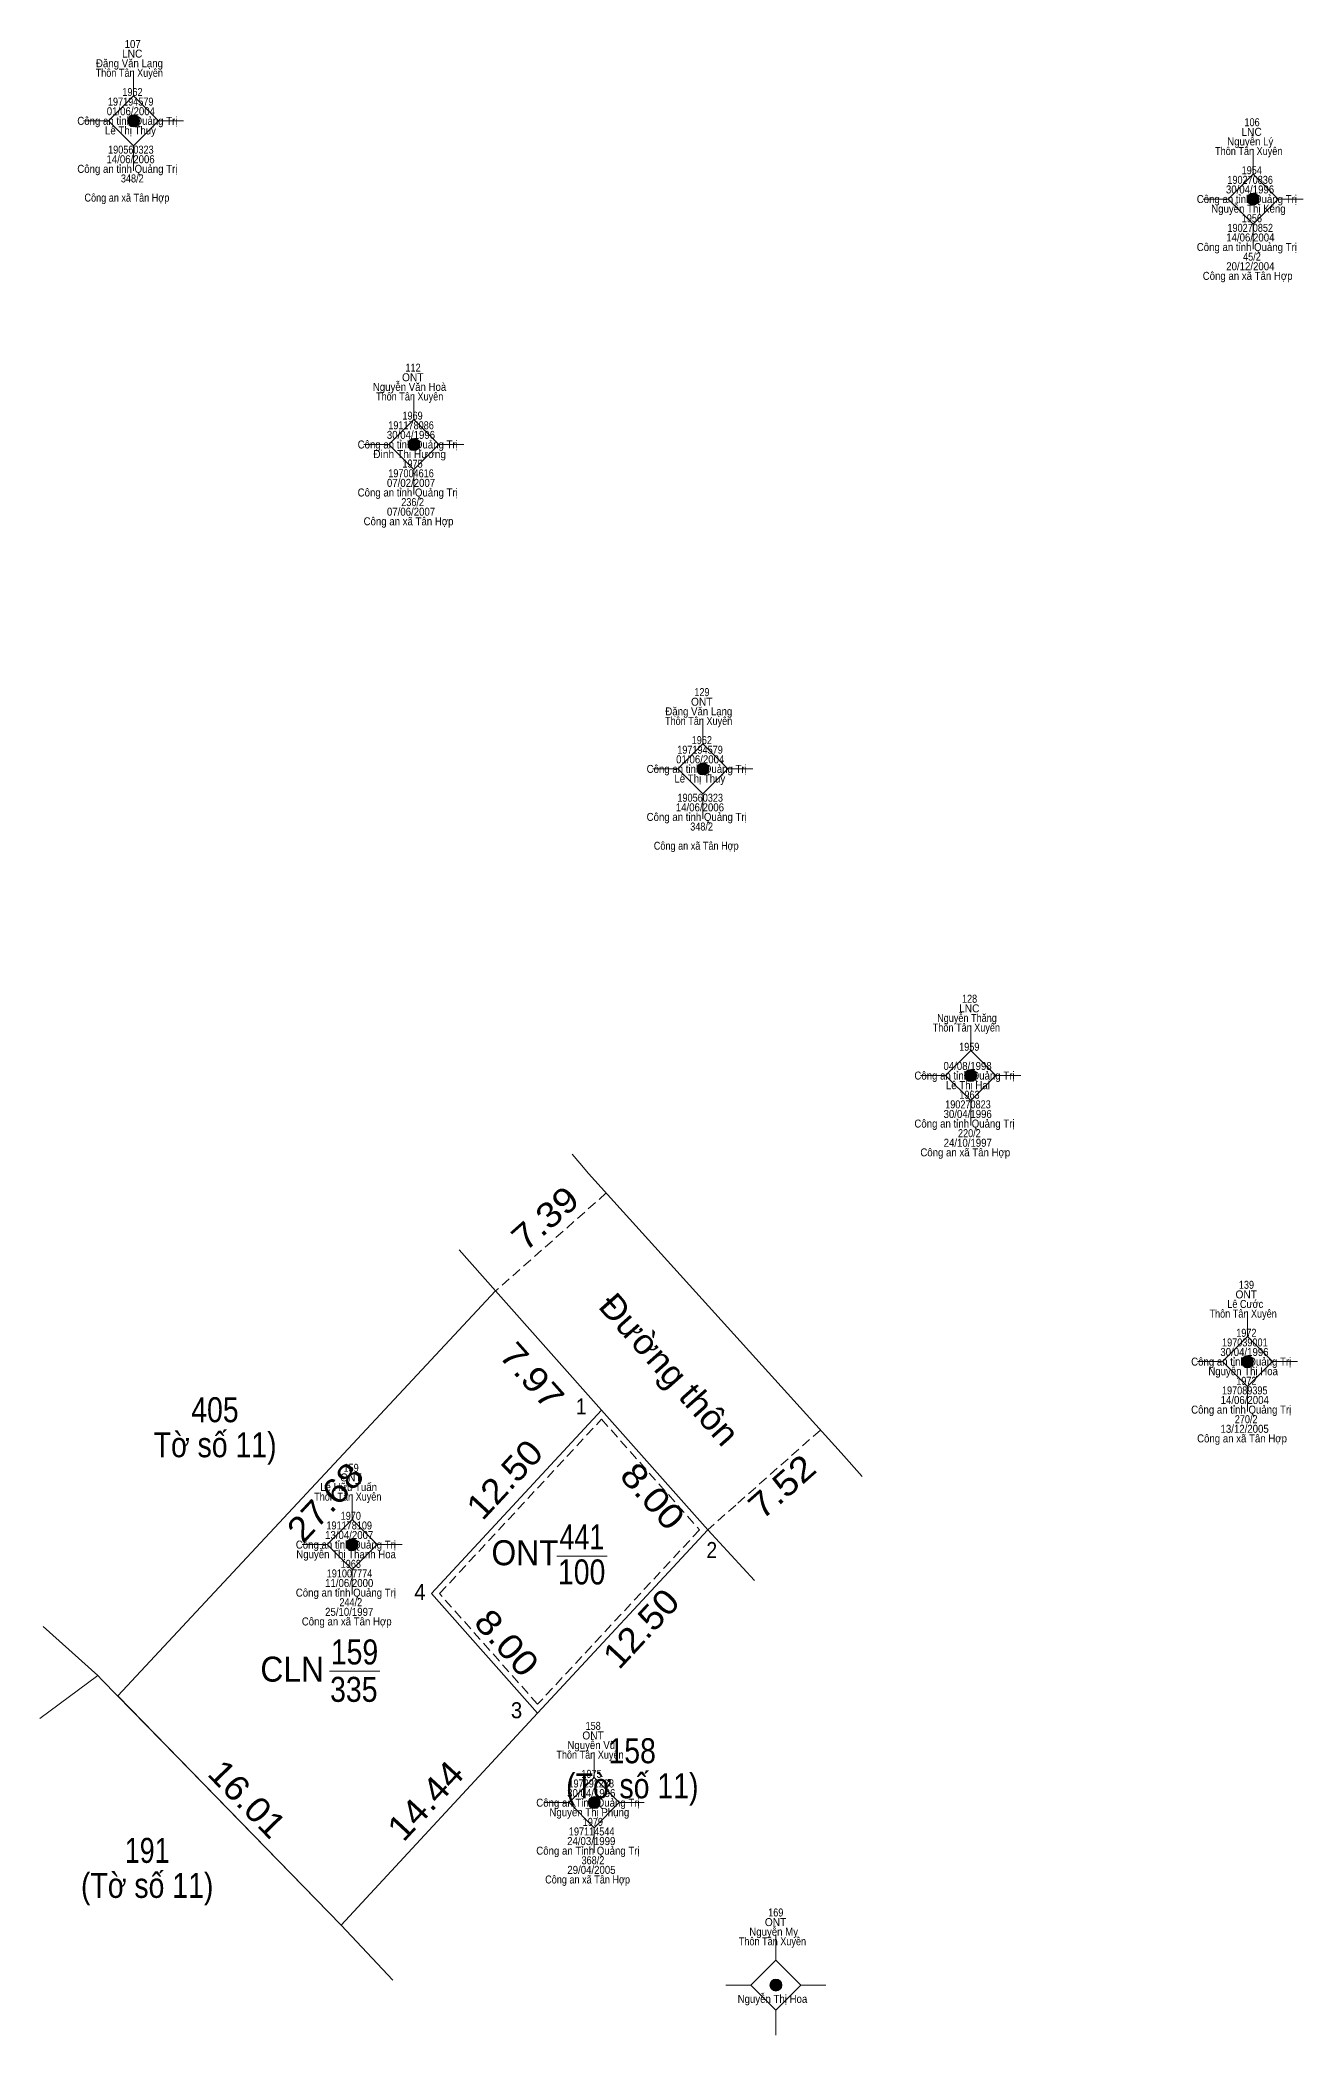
# Model space of a CAD drawing. Header units: metres. Extents: x 550999 to 552168, y 1840994 to 1841978.
# Drawn here: x 551261.8 to 551324.9, y 1841367.9 to 1841467.6 of the extents above; entities that cross this region are included whole.
import ezdxf
from ezdxf.enums import TextEntityAlignment as Align

# ---------------------------------------------------------------- set-up
doc = ezdxf.new("R2010")
doc.units = ezdxf.units.M
doc.header["$LTSCALE"] = 0.16
doc.linetypes.add('MEDIUM_DASHED', pattern=[4.5, 3, -1.5])
for name, color, linetype, lineweight in [('1', 7, 'Continuous', 13), ('11', 7, 'Continuous', 13), ('32', 7, 'Continuous', 13), ('63', 7, 'Continuous', 13)]:
    doc.layers.add(name, color=color, linetype=linetype, lineweight=lineweight)
doc.layers.add('15', color=7, linetype='Continuous')

msp = doc.modelspace()

# ---------------------------------------------------------------- hatches: boundary and pattern name
at = {"layer": '11'}
for points in [[(551266.7595, 1841463.58, 1), (551266.1595, 1841463.58, 1)], [(551322.6995, 1841459.67, 1), (551322.0995, 1841459.67, 1)], [(551280.7695, 1841447.4, 1), (551280.1695, 1841447.4, 1)], [(551295.2095, 1841431.18, 1), (551294.6095, 1841431.18, 1)], [(551308.5895, 1841415.85, 1), (551307.9895, 1841415.85, 1)], [(551322.4195, 1841401.55, 1), (551321.8195, 1841401.55, 1)], [(551277.6795, 1841392.4, 1), (551277.0795, 1841392.4, 1)], [(551289.7795, 1841379.5, 1), (551289.1795, 1841379.5, 1)], [(551298.8595, 1841370.38, 1), (551298.2595, 1841370.38, 1)]]:
    msp.add_hatch(color=256, dxfattribs=at).paths.add_polyline_path(points)

# ---------------------------------------------------------------- linework, layer by layer
at = {"layer": '1'}
for points in [[(551284.55, 1841405.08), (551289.84, 1841399.12), (551281.34, 1841389.95), (551286.65, 1841383.97), (551276.84, 1841373.37), (551265.67, 1841384.84)], [(551289.84, 1841399.12), (551295.15, 1841393.14), (551286.65, 1841383.97), (551281.34, 1841389.95)]]:
    msp.add_lwpolyline(points, close=True, dxfattribs=at)
at = {"layer": '11'}
for p, q in [((551266.46, 1841466.08), (551266.46, 1841464.83)), ((551265.21, 1841463.58), (551263.96, 1841463.58)), ((551268.96, 1841463.58), (551267.71, 1841463.58)), ((551266.46, 1841462.33), (551266.46, 1841461.08)), ((551322.4, 1841462.17), (551322.4, 1841460.92)), ((551321.15, 1841459.67), (551319.9, 1841459.67)), ((551324.9, 1841459.67), (551323.65, 1841459.67)), ((551322.4, 1841458.42), (551322.4, 1841457.17)), ((551280.47, 1841449.9), (551280.47, 1841448.65)), ((551279.22, 1841447.4), (551277.97, 1841447.4)), ((551282.97, 1841447.4), (551281.72, 1841447.4)), ((551280.47, 1841446.15), (551280.47, 1841444.9)), ((551294.91, 1841433.68), (551294.91, 1841432.43)), ((551293.66, 1841431.18), (551292.41, 1841431.18)), ((551297.41, 1841431.18), (551296.16, 1841431.18)), ((551294.91, 1841429.93), (551294.91, 1841428.68)), ((551308.29, 1841418.35), (551308.29, 1841417.1)), ((551307.04, 1841415.85), (551305.79, 1841415.85)), ((551310.79, 1841415.85), (551309.54, 1841415.85)), ((551308.29, 1841414.6), (551308.29, 1841413.35)), ((551322.12, 1841404.05), (551322.12, 1841402.8)), ((551320.87, 1841401.55), (551319.62, 1841401.55)), ((551324.62, 1841401.55), (551323.37, 1841401.55)), ((551322.12, 1841400.3), (551322.12, 1841399.05)), ((551277.38, 1841394.9), (551277.38, 1841393.65)), ((551276.13, 1841392.4), (551274.88, 1841392.4)), ((551279.88, 1841392.4), (551278.63, 1841392.4)), ((551277.38, 1841391.15), (551277.38, 1841389.9)), ((551289.48, 1841382), (551289.48, 1841380.75)), ((551288.23, 1841379.5), (551286.98, 1841379.5)), ((551291.98, 1841379.5), (551290.73, 1841379.5)), ((551289.48, 1841378.25), (551289.48, 1841377)), ((551298.56, 1841372.88), (551298.56, 1841371.63)), ((551297.31, 1841370.38), (551296.06, 1841370.38)), ((551301.06, 1841370.38), (551299.81, 1841370.38)), ((551298.56, 1841369.13), (551298.56, 1841367.88))]:
    msp.add_line(p, q, dxfattribs=at)
for points in [[(551266.46, 1841464.83), (551265.21, 1841463.58), (551266.46, 1841462.33), (551267.71, 1841463.58)], [(551322.4, 1841460.92), (551321.15, 1841459.67), (551322.4, 1841458.42), (551323.65, 1841459.67)], [(551280.47, 1841448.65), (551279.22, 1841447.4), (551280.47, 1841446.15), (551281.72, 1841447.4)], [(551294.91, 1841432.43), (551293.66, 1841431.18), (551294.91, 1841429.93), (551296.16, 1841431.18)], [(551308.29, 1841417.1), (551307.04, 1841415.85), (551308.29, 1841414.6), (551309.54, 1841415.85)], [(551322.12, 1841402.8), (551320.87, 1841401.55), (551322.12, 1841400.3), (551323.37, 1841401.55)], [(551277.38, 1841393.65), (551276.13, 1841392.4), (551277.38, 1841391.15), (551278.63, 1841392.4)], [(551289.48, 1841380.75), (551288.23, 1841379.5), (551289.48, 1841378.25), (551290.73, 1841379.5)], [(551298.56, 1841371.63), (551297.31, 1841370.38), (551298.56, 1841369.13), (551299.81, 1841370.38)]]:
    msp.add_lwpolyline(points, close=True, dxfattribs=at)
for centre in [(551266.4595, 1841463.58), (551322.3995, 1841459.67), (551280.4695, 1841447.4), (551294.9095, 1841431.18), (551308.2895, 1841415.85), (551322.1195, 1841401.55), (551277.3795, 1841392.4), (551289.4795, 1841379.5), (551298.5595, 1841370.38)]:
    msp.add_circle(centre, 0.3, dxfattribs=at)
at = {"layer": '32'}
for p, q in [((551288.76, 1841411.47), (551288.38, 1841411.92)), ((551288.76, 1841411.47), (551289.2, 1841410.95)), ((551301.81, 1841396.99), (551289.2, 1841410.95)), ((551301.81, 1841396.99), (551289.2, 1841410.95)), ((551282.73, 1841407.13), (551284.55, 1841405.08)), ((551284.55, 1841405.08), (551265.67, 1841384.84)), ((551281.34, 1841389.95), (551289.84, 1841399.12)), ((551289.84, 1841399.12), (551295.15, 1841393.14)), ((551301.81, 1841396.99), (551302.87, 1841395.81)), ((551301.81, 1841396.99), (551302.87, 1841395.81)), ((551297.49, 1841390.61), (551295.15, 1841393.14)), ((551281.34, 1841389.95), (551286.65, 1841383.97)), ((551264.89, 1841385.63), (551264.68, 1841385.85)), ((551268.58, 1841381.84), (551264.89, 1841385.63)), ((551276.84, 1841373.37), (551268.58, 1841381.84)), ((551276.84, 1841373.37), (551277.87, 1841372.27)), ((551277.87, 1841372.27), (551279.41, 1841370.63))]:
    msp.add_line(p, q, dxfattribs=at)
at = {"layer": '32', "linetype": 'MEDIUM_DASHED'}
msp.add_line((551290.08, 1841409.98), (551284.55, 1841405.08), dxfattribs=at)
msp.add_lwpolyline([(551300.78, 1841398.13), (551296.55, 1841394.38), (551295.15, 1841393.14)], dxfattribs=at)
at = {"layer": '32'}
for points in [[(551295.15, 1841393.14), (551286.65, 1841383.97), (551276.84, 1841373.37)], [(551261.94, 1841388.3), (551264.68, 1841385.85), (551261.78, 1841383.71)]]:
    msp.add_lwpolyline(points, dxfattribs=at)
at = {"layer": '63'}
for p, q in [((551284.55, 1841405.08), (551289.84, 1841399.12)), ((551287.61, 1841391.82), (551290.12, 1841391.82)), ((551276.25, 1841386.07), (551278.76, 1841386.07))]:
    msp.add_line(p, q, dxfattribs=at)
at = {"layer": '63', "linetype": 'MEDIUM_DASHED'}
msp.add_lwpolyline([(551289.84, 1841398.67), (551294.74, 1841393.14), (551286.65, 1841384.42), (551281.75, 1841389.95)], close=True, dxfattribs=at)

# ---------------------------------------------------------------- texts
at = {"layer": '1'}
for s, width, p in [('405', 0.85, (551270.525, 1841398.52)), ('Tờ số 11)', 0.85, (551270.535, 1841396.77)), ('441', 0.8, (551288.86, 1841392.16)), ('ONT', 0.95, (551286.02, 1841391.37)), ('100', 0.85, (551288.85, 1841390.41)), ('159', 0.85, (551277.5, 1841386.41)), ('CLN', 0.95, (551274.385, 1841385.55)), ('335', 0.85, (551277.465, 1841384.54))]:
    msp.add_text(s, height=1.25, dxfattribs=dict(at, width=width)).set_placement(p, align=Align.CENTER)
at = {"layer": '15'}
for s, width, p in [('LNC', 0.95, (551266.39, 1841466.74)), ('107', 0.9, (551266.415, 1841467.22)), ('Thôn Tân Xuyên', 0.85, (551266.245, 1841465.78)), ('Đặng Văn Lạng', 0.9, (551266.255, 1841466.26)), ('1962', 0.85, (551266.405, 1841464.82)), ('01/06/2004', 0.9, (551266.325, 1841463.86)), ('197194579', 0.85, (551266.315, 1841464.34)), ('Công an tỉnh Quảng Trị', 0.9, (551266.15, 1841463.38)), ('Lê Thị Thuỳ', 0.9, (551266.305, 1841462.9)), ('LNC', 0.95, (551322.33, 1841462.83)), ('106', 0.85, (551322.35, 1841463.31)), ('190560323', 0.85, (551266.325, 1841461.94)), ('Thôn Tân Xuyên', 0.85, (551322.185, 1841461.87)), ('Nguyễn Lý', 0.9, (551322.26, 1841462.35)), ('Công an tỉnh Quảng Trị', 0.9, (551266.15, 1841460.98)), ('14/06/2006', 0.9, (551266.31, 1841461.46)), ('1954', 0.85, (551322.335, 1841460.91)), ('348/2', 0.85, (551266.395, 1841460.5)), ('30/04/1996', 0.9, (551322.25, 1841459.95)), ('190270836', 0.85, (551322.255, 1841460.43)), ('Công an xã Tân Hợp ', 0.85, (551266.19, 1841459.54)), ('Công an tỉnh Quảng Trị', 0.9, (551322.09, 1841459.47)), ('Nguyễn Thị Kêng', 0.9, (551322.17, 1841458.99)), ('190270852', 0.85, (551322.26, 1841458.03)), ('1956', 0.85, (551322.34, 1841458.51)), ('Công an tỉnh Quảng Trị', 0.9, (551322.09, 1841457.07)), ('14/06/2004', 0.9, (551322.265, 1841457.55)), ('20/12/2004', 0.9, (551322.265, 1841456.11)), ('45/2', 0.85, (551322.345, 1841456.59)), ('Công an xã Tân Hợp', 0.9, (551322.13, 1841455.63)), ('112', 0.85, (551280.425, 1841451.04)), ('Nguyễn Văn Hoà', 0.9, (551280.25, 1841450.08)), ('ONT', 0.95, (551280.41, 1841450.56)), ('Thôn Tân Xuyên', 0.85, (551280.255, 1841449.6)), ('191178086', 0.85, (551280.325, 1841448.16)), ('1969', 0.85, (551280.4, 1841448.64)), ('Công an tỉnh Quảng Trị', 0.9, (551280.16, 1841447.2)), ('Đinh Thị Hương', 0.95, (551280.255, 1841446.72)), ('30/04/1996', 0.9, (551280.32, 1841447.68)), ('197004616', 0.85, (551280.325, 1841445.76)), ('1975', 0.85, (551280.4, 1841446.24)), ('Công an tỉnh Quảng Trị', 0.9, (551280.16, 1841444.8)), ('07/02/2007', 0.9, (551280.325, 1841445.28)), ('07/06/2007', 0.9, (551280.325, 1841443.84)), ('236/2', 0.85, (551280.405, 1841444.32)), ('Công an xã Tân Hợp', 0.9, (551280.2, 1841443.36)), ('129', 0.85, (551294.86, 1841434.82)), ('Đặng Văn Lạng', 0.9, (551294.705, 1841433.86)), ('ONT', 0.95, (551294.85, 1841434.34)), ('Thôn Tân Xuyên', 0.85, (551294.695, 1841433.38)), ('197194579', 0.85, (551294.765, 1841431.94)), ('1962', 0.85, (551294.855, 1841432.42)), ('Công an tỉnh Quảng Trị', 0.9, (551294.6, 1841430.98)), ('01/06/2004', 0.9, (551294.775, 1841431.46)), ('Lê Thị Thuỳ', 0.9, (551294.755, 1841430.5)), ('14/06/2006', 0.9, (551294.76, 1841429.06)), ('190560323', 0.85, (551294.775, 1841429.54)), ('Công an tỉnh Quảng Trị', 0.9, (551294.6, 1841428.58)), ('348/2', 0.85, (551294.845, 1841428.1)), ('Công an xã Tân Hợp ', 0.85, (551294.64, 1841427.14)), ('LNC', 0.95, (551308.22, 1841419.01)), ('128', 0.85, (551308.235, 1841419.49)), ('Thôn Tân Xuyên', 0.85, (551308.075, 1841418.05)), ('Nguyễn Thăng', 0.85, (551308.105, 1841418.53)), ('1959', 0.85, (551308.22, 1841417.09)), ('04/08/1998', 0.9, (551308.135, 1841416.13)), ('Công an tỉnh Quảng Trị', 0.9, (551307.98, 1841415.65)), ('Lê Thị Hai', 0.9, (551308.15, 1841415.17)), ('190270823', 0.85, (551308.155, 1841414.21)), ('1963', 0.85, (551308.23, 1841414.69)), ('Công an tỉnh Quảng Trị', 0.9, (551307.98, 1841413.25)), ('30/04/1996', 0.9, (551308.14, 1841413.73)), ('220/2', 0.85, (551308.225, 1841412.77)), ('Công an xã Tân Hợp', 0.9, (551308.02, 1841411.81)), ('24/10/1997', 0.9, (551308.145, 1841412.29)), ('139', 0.85, (551322.07, 1841405.19)), ('Lê Cước', 0.85, (551322.01, 1841404.23)), ('ONT', 0.95, (551322.06, 1841404.71)), ('Thôn Tân Xuyên', 0.85, (551321.905, 1841403.75)), ('30/04/1996', 0.9, (551321.97, 1841401.83)), ('197039001', 0.85, (551321.99, 1841402.31)), ('1972', 0.85, (551322.065, 1841402.79)), ('Công an tỉnh Quảng Trị', 0.9, (551321.81, 1841401.35)), ('Nguyễn Thị Hoa', 0.9, (551321.905, 1841400.87)), ('197089395', 0.85, (551321.985, 1841399.91)), ('1972', 0.85, (551322.065, 1841400.39)), ('Công an tỉnh Quảng Trị', 0.9, (551321.81, 1841398.95)), ('14/06/2004', 0.9, (551321.985, 1841399.43)), ('13/12/2005', 0.9, (551321.98, 1841397.99)), ('270/2', 0.85, (551322.055, 1841398.47)), ('Công an xã Tân Hợp', 0.9, (551321.85, 1841397.51)), ('159', 0.85, (551277.33, 1841396.04)), ('Lê Hữu Tuấn', 0.9, (551277.205, 1841395.08)), ('ONT', 0.95, (551277.32, 1841395.56)), ('Thôn Tân Xuyên', 0.85, (551277.165, 1841394.6)), ('191178109', 0.85, (551277.235, 1841393.16)), ('1970', 0.85, (551277.315, 1841393.64)), ('Công an tỉnh Quảng Trị', 0.9, (551277.07, 1841392.2)), ('13/04/2007', 0.9, (551277.235, 1841392.68)), ('Nguyễn Thị Thanh Hoa', 0.9, (551277.08, 1841391.72)), ('1968', 0.85, (551277.315, 1841391.24)), ('11/06/2000', 0.9, (551277.235, 1841390.28)), ('191007774', 0.85, (551277.25, 1841390.76)), ('Công an tỉnh Quảng Trị', 0.9, (551277.07, 1841389.8)), ('25/10/1997', 0.9, (551277.235, 1841388.84)), ('244/2', 0.85, (551277.315, 1841389.32)), ('Công an xã Tân Hợp', 0.9, (551277.11, 1841388.36)), ('158', 0.85, (551289.425, 1841383.14)), ('Nguyễn Vũ', 0.9, (551289.33, 1841382.18)), ('ONT', 0.95, (551289.42, 1841382.66)), ('Thôn Tân Xuyên', 0.85, (551289.265, 1841381.7)), ('197292238', 0.85, (551289.33, 1841380.26)), ('1975 ', 0.85, (551289.405, 1841380.74)), ('Công an Tỉnh Quảng Trị', 0.9, (551289.165, 1841379.3)), ('Nguyễn Thị Phụng', 0.9, (551289.235, 1841378.82)), ('30/04/1996', 0.9, (551289.33, 1841379.78)), ('1979', 0.85, (551289.41, 1841378.34)), ('Công an Tỉnh Quảng Trị', 0.9, (551289.165, 1841376.9)), ('24/03/1999', 0.9, (551289.33, 1841377.38)), ('197114544', 0.85, (551289.35, 1841377.86)), ('29/04/2005', 0.9, (551289.34, 1841375.94)), ('368/2', 0.85, (551289.415, 1841376.42)), ('Công an xã Tân Hợp ', 0.85, (551289.21, 1841375.46)), ('Nguyễn Mỵ', 0.9, (551298.445, 1841372.85)), ('ONT', 0.95, (551298.54, 1841373.33)), ('169', 0.85, (551298.55, 1841373.81)), ('Thôn Tân Xuyên', 0.85, (551298.385, 1841372.37)), ('Nguyễn Thị Hoa', 0.9, (551298.385, 1841369.49))]:
    msp.add_text(s, height=0.4, dxfattribs=dict(at, width=width)).set_placement(p, align=Align.CENTER)
at = {"layer": '63'}
for s, rotation, width, p in [('7.39', 41.551, 1.15, (551287.4405, 1841408.2544)), ('Đường thôn', 311.598, 1.05, (551292.7631, 1841400.7449)), ('7.97', 311.592, 1.15, (551285.9027, 1841400.4249)), ('12.50', 47.171, 1.1, (551285.4569, 1841395.2351)), ('27.68', 46.991, 1.1, (551276.4972, 1841394.0937)), ('8.00', 311.604, 1.15, (551291.9309, 1841394.405)), ('7.52', 41.551, 1.15, (551299.2705, 1841394.8344)), ('12.50', 47.171, 1.1, (551292.2769, 1841387.7851)), ('8.00', 311.604, 1.15, (551284.6409, 1841387.075)), ('16.01', 314.241, 1.1, (551271.6899, 1841379.256)), ('14.44', 47.217, 1.1, (551281.5047, 1841379.1755))]:
    msp.add_text(s, height=1.25, rotation=rotation, dxfattribs=dict(at, width=width)).set_placement(p, align=Align.CENTER)
for s, width, p in [(' 1', 0.9, (551289.1, 1841398.91)), (' 2', 0.9, (551295.62, 1841391.73)), (' 4', 0.95, (551281.05, 1841389.63)), (' 3', 0.95, (551285.88, 1841383.72))]:
    msp.add_text(s, height=0.8, dxfattribs=dict(at, width=width)).set_placement(p, align=Align.RIGHT)
for s, width, p in [('158', 0.85, (551291.375, 1841381.47)), ('(Tờ số 11)', 0.85, (551291.38, 1841379.72)), ('191', 0.8, (551267.14, 1841376.49)), ('(Tờ số 11)', 0.85, (551267.14, 1841374.74))]:
    msp.add_text(s, height=1.25, dxfattribs=dict(at, width=width)).set_placement(p, align=Align.CENTER)

doc.saveas('drawing.dxf')
